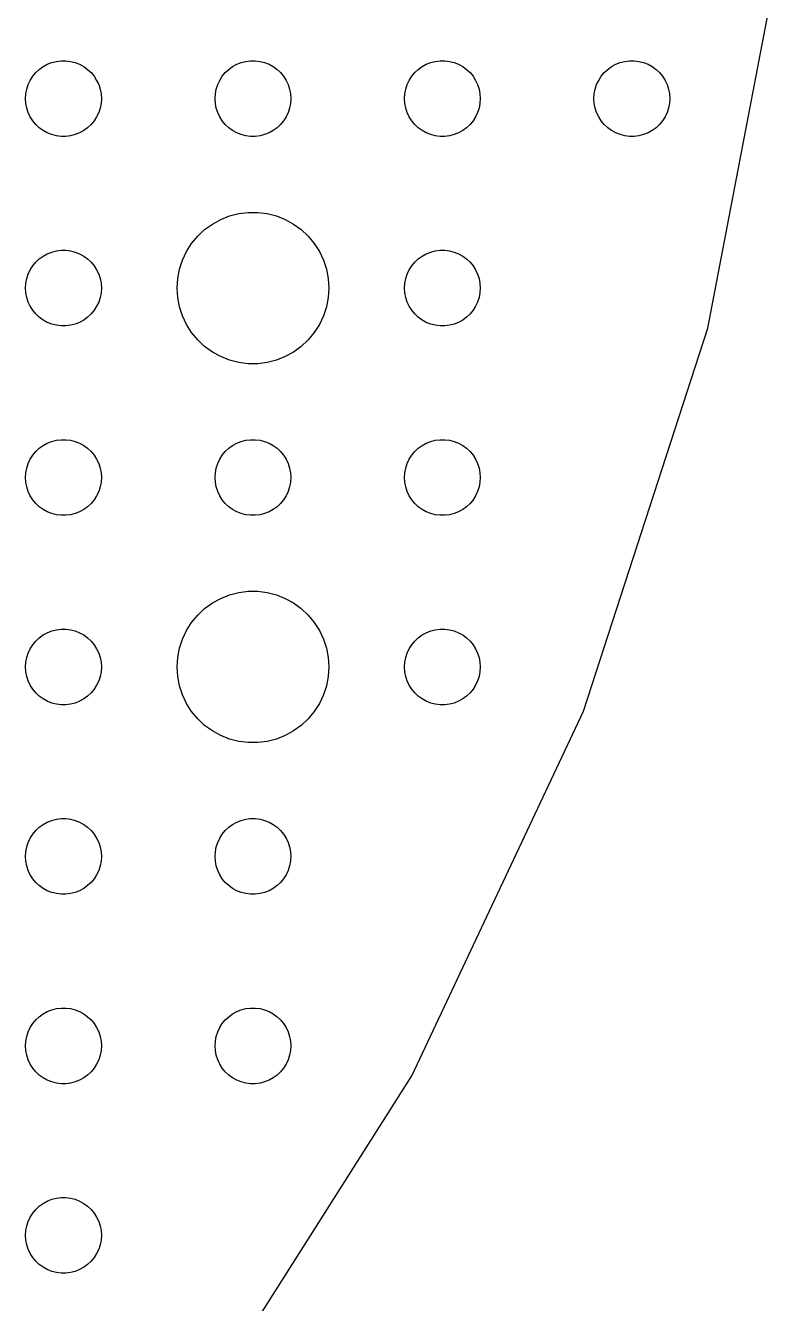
# Model space of a CAD drawing. Header units: metres. Extents: x -127 to 127, y -127 to 127.
# Drawn here: x 96 to 126, y -70.2 to -19.6 of the extents above; entities that cross this region are included whole.
import ezdxf

# ---------------------------------------------------------------- set-up
doc = ezdxf.new("R2010")
doc.units = ezdxf.units.M

msp = doc.modelspace()

# ---------------------------------------------------------------- linework, layer by layer
for p, q in [((123.01, -31.5836), (125.999, -15.9173)), ((96.5439, -21.3442), (96.6963, -21.2335)), ((96.6963, -21.2335), (96.8613, -21.1427)), ((96.8613, -21.1427), (97.0365, -21.0734)), ((97.0365, -21.0734), (97.2189, -21.0266)), ((97.2189, -21.0266), (97.4058, -21.003)), ((97.4058, -21.003), (97.5942, -21.003)), ((97.5942, -21.003), (97.7811, -21.0266)), ((97.7811, -21.0266), (97.9635, -21.0734)), ((97.9635, -21.0734), (98.1387, -21.1427)), ((98.1387, -21.1427), (98.3037, -21.2335)), ((98.3037, -21.2335), (98.4561, -21.3442)), ((104.044, -21.3442), (104.196, -21.2335)), ((104.196, -21.2335), (104.361, -21.1427)), ((104.361, -21.1427), (104.536, -21.0734)), ((104.536, -21.0734), (104.719, -21.0266)), ((104.719, -21.0266), (104.906, -21.003)), ((104.906, -21.003), (105.094, -21.003)), ((105.094, -21.003), (105.281, -21.0266)), ((105.281, -21.0266), (105.464, -21.0734)), ((105.464, -21.0734), (105.639, -21.1427)), ((105.639, -21.1427), (105.804, -21.2335)), ((105.804, -21.2335), (105.956, -21.3442)), ((111.544, -21.3442), (111.696, -21.2335)), ((111.696, -21.2335), (111.861, -21.1427)), ((111.861, -21.1427), (112.036, -21.0734)), ((112.036, -21.0734), (112.219, -21.0266)), ((112.219, -21.0266), (112.406, -21.003)), ((112.406, -21.003), (112.594, -21.003)), ((112.594, -21.003), (112.781, -21.0266)), ((112.781, -21.0266), (112.964, -21.0734)), ((112.964, -21.0734), (113.139, -21.1427)), ((113.139, -21.1427), (113.304, -21.2335)), ((113.304, -21.2335), (113.456, -21.3442)), ((119.044, -21.3442), (119.196, -21.2335)), ((119.196, -21.2335), (119.361, -21.1427)), ((119.361, -21.1427), (119.536, -21.0734)), ((119.536, -21.0734), (119.719, -21.0266)), ((119.719, -21.0266), (119.906, -21.003)), ((119.906, -21.003), (120.094, -21.003)), ((120.094, -21.003), (120.281, -21.0266)), ((120.281, -21.0266), (120.464, -21.0734)), ((120.464, -21.0734), (120.639, -21.1427)), ((120.639, -21.1427), (120.804, -21.2335)), ((120.804, -21.2335), (120.956, -21.3442)), ((96.1855, -21.7774), (96.2865, -21.6183)), ((96.2865, -21.6183), (96.4065, -21.4732)), ((96.4065, -21.4732), (96.5439, -21.3442)), ((98.4561, -21.3442), (98.5934, -21.4732)), ((98.5934, -21.4732), (98.7135, -21.6183)), ((98.7135, -21.6183), (98.8145, -21.7774)), ((103.686, -21.7774), (103.786, -21.6183)), ((103.786, -21.6183), (103.907, -21.4732)), ((103.907, -21.4732), (104.044, -21.3442)), ((105.956, -21.3442), (106.093, -21.4732)), ((106.093, -21.4732), (106.214, -21.6183)), ((106.214, -21.6183), (106.314, -21.7774)), ((111.186, -21.7774), (111.286, -21.6183)), ((111.286, -21.6183), (111.407, -21.4732)), ((111.407, -21.4732), (111.544, -21.3442)), ((113.456, -21.3442), (113.593, -21.4732)), ((113.593, -21.4732), (113.714, -21.6183)), ((113.714, -21.6183), (113.814, -21.7774)), ((118.686, -21.7774), (118.786, -21.6183)), ((118.786, -21.6183), (118.907, -21.4732)), ((118.907, -21.4732), (119.044, -21.3442)), ((120.956, -21.3442), (121.093, -21.4732)), ((121.093, -21.4732), (121.214, -21.6183)), ((121.214, -21.6183), (121.314, -21.7774)), ((96.0118, -22.312), (96.0471, -22.127)), ((96.0471, -22.127), (96.1053, -21.9478)), ((96.1053, -21.9478), (96.1855, -21.7774)), ((98.8145, -21.7774), (98.8947, -21.9478)), ((98.8947, -21.9478), (98.9529, -22.127)), ((98.9529, -22.127), (98.9882, -22.312)), ((103.512, -22.312), (103.547, -22.127)), ((103.547, -22.127), (103.605, -21.9478)), ((103.605, -21.9478), (103.686, -21.7774)), ((106.314, -21.7774), (106.395, -21.9478)), ((106.395, -21.9478), (106.453, -22.127)), ((106.453, -22.127), (106.488, -22.312)), ((111.012, -22.312), (111.047, -22.127)), ((111.047, -22.127), (111.105, -21.9478)), ((111.105, -21.9478), (111.186, -21.7774)), ((113.814, -21.7774), (113.895, -21.9478)), ((113.895, -21.9478), (113.953, -22.127)), ((113.953, -22.127), (113.988, -22.312)), ((118.512, -22.312), (118.547, -22.127)), ((118.547, -22.127), (118.605, -21.9478)), ((118.605, -21.9478), (118.686, -21.7774)), ((121.314, -21.7774), (121.395, -21.9478)), ((121.395, -21.9478), (121.453, -22.127)), ((121.453, -22.127), (121.488, -22.312)), ((96, -22.5), (96.0118, -22.312)), ((96.0118, -22.688), (96, -22.5)), ((96.0471, -22.873), (96.0118, -22.688)), ((98.9882, -22.688), (98.9529, -22.873)), ((98.9882, -22.312), (99, -22.5)), ((99, -22.5), (98.9882, -22.688)), ((103.5, -22.5), (103.512, -22.312)), ((103.512, -22.688), (103.5, -22.5)), ((103.547, -22.873), (103.512, -22.688)), ((106.488, -22.688), (106.453, -22.873)), ((106.488, -22.312), (106.5, -22.5)), ((106.5, -22.5), (106.488, -22.688)), ((111, -22.5), (111.012, -22.312)), ((111.012, -22.688), (111, -22.5)), ((111.047, -22.873), (111.012, -22.688)), ((113.988, -22.688), (113.953, -22.873)), ((113.988, -22.312), (114, -22.5)), ((114, -22.5), (113.988, -22.688)), ((118.5, -22.5), (118.512, -22.312)), ((118.512, -22.688), (118.5, -22.5)), ((118.547, -22.873), (118.512, -22.688)), ((121.488, -22.688), (121.453, -22.873)), ((121.488, -22.312), (121.5, -22.5)), ((121.5, -22.5), (121.488, -22.688)), ((96.1053, -23.0522), (96.0471, -22.873)), ((96.1855, -23.2226), (96.1053, -23.0522)), ((96.2865, -23.3817), (96.1855, -23.2226)), ((98.8145, -23.2226), (98.7135, -23.3817)), ((98.8947, -23.0522), (98.8145, -23.2226)), ((98.9529, -22.873), (98.8947, -23.0522)), ((103.605, -23.0522), (103.547, -22.873)), ((103.686, -23.2226), (103.605, -23.0522)), ((103.786, -23.3817), (103.686, -23.2226)), ((106.314, -23.2226), (106.214, -23.3817)), ((106.395, -23.0522), (106.314, -23.2226)), ((106.453, -22.873), (106.395, -23.0522)), ((111.105, -23.0522), (111.047, -22.873)), ((111.186, -23.2226), (111.105, -23.0522)), ((111.286, -23.3817), (111.186, -23.2226)), ((113.814, -23.2226), (113.714, -23.3817)), ((113.895, -23.0522), (113.814, -23.2226)), ((113.953, -22.873), (113.895, -23.0522)), ((118.605, -23.0522), (118.547, -22.873)), ((118.686, -23.2226), (118.605, -23.0522)), ((118.786, -23.3817), (118.686, -23.2226)), ((121.314, -23.2226), (121.214, -23.3817)), ((121.395, -23.0522), (121.314, -23.2226)), ((121.453, -22.873), (121.395, -23.0522)), ((96.4065, -23.5268), (96.2865, -23.3817)), ((96.5439, -23.6558), (96.4065, -23.5268)), ((96.6963, -23.7665), (96.5439, -23.6558)), ((96.8613, -23.8572), (96.6963, -23.7665)), ((98.3037, -23.7665), (98.1387, -23.8572)), ((98.4561, -23.6558), (98.3037, -23.7665)), ((98.5934, -23.5268), (98.4561, -23.6558)), ((98.7135, -23.3817), (98.5934, -23.5268)), ((103.907, -23.5268), (103.786, -23.3817)), ((104.044, -23.6558), (103.907, -23.5268)), ((104.196, -23.7665), (104.044, -23.6558)), ((104.361, -23.8572), (104.196, -23.7665)), ((105.804, -23.7665), (105.639, -23.8572)), ((105.956, -23.6558), (105.804, -23.7665)), ((106.093, -23.5268), (105.956, -23.6558)), ((106.214, -23.3817), (106.093, -23.5268)), ((111.407, -23.5268), (111.286, -23.3817)), ((111.544, -23.6558), (111.407, -23.5268)), ((111.696, -23.7665), (111.544, -23.6558)), ((111.861, -23.8572), (111.696, -23.7665)), ((113.304, -23.7665), (113.139, -23.8572)), ((113.456, -23.6558), (113.304, -23.7665)), ((113.593, -23.5268), (113.456, -23.6558)), ((113.714, -23.3817), (113.593, -23.5268)), ((118.907, -23.5268), (118.786, -23.3817)), ((119.044, -23.6558), (118.907, -23.5268)), ((119.196, -23.7665), (119.044, -23.6558)), ((119.361, -23.8572), (119.196, -23.7665)), ((120.804, -23.7665), (120.639, -23.8572)), ((120.956, -23.6558), (120.804, -23.7665)), ((121.093, -23.5268), (120.956, -23.6558)), ((121.214, -23.3817), (121.093, -23.5268)), ((97.0365, -23.9266), (96.8613, -23.8572)), ((97.2189, -23.9734), (97.0365, -23.9266)), ((97.4058, -23.997), (97.2189, -23.9734)), ((97.5942, -23.997), (97.4058, -23.997)), ((97.7811, -23.9734), (97.5942, -23.997)), ((97.9635, -23.9266), (97.7811, -23.9734)), ((98.1387, -23.8572), (97.9635, -23.9266)), ((104.536, -23.9266), (104.361, -23.8572)), ((104.719, -23.9734), (104.536, -23.9266)), ((104.906, -23.997), (104.719, -23.9734)), ((105.094, -23.997), (104.906, -23.997)), ((105.281, -23.9734), (105.094, -23.997)), ((105.464, -23.9266), (105.281, -23.9734)), ((105.639, -23.8572), (105.464, -23.9266)), ((112.036, -23.9266), (111.861, -23.8572)), ((112.219, -23.9734), (112.036, -23.9266)), ((112.406, -23.997), (112.219, -23.9734)), ((112.594, -23.997), (112.406, -23.997)), ((112.781, -23.9734), (112.594, -23.997)), ((112.964, -23.9266), (112.781, -23.9734)), ((113.139, -23.8572), (112.964, -23.9266)), ((119.536, -23.9266), (119.361, -23.8572)), ((119.719, -23.9734), (119.536, -23.9266)), ((119.906, -23.997), (119.719, -23.9734)), ((120.094, -23.997), (119.906, -23.997)), ((120.281, -23.9734), (120.094, -23.997)), ((120.464, -23.9266), (120.281, -23.9734)), ((120.639, -23.8572), (120.464, -23.9266)), ((103.393, -27.467), (103.723, -27.2855)), ((103.723, -27.2855), (104.073, -27.1468)), ((104.073, -27.1468), (104.438, -27.0531)), ((104.438, -27.0531), (104.812, -27.0059)), ((104.812, -27.0059), (105.188, -27.0059)), ((105.188, -27.0059), (105.562, -27.0531)), ((105.562, -27.0531), (105.927, -27.1468)), ((105.927, -27.1468), (106.277, -27.2855)), ((106.277, -27.2855), (106.607, -27.467)), ((102.813, -27.9464), (103.088, -27.6884)), ((103.088, -27.6884), (103.393, -27.467)), ((106.607, -27.467), (106.912, -27.6884)), ((106.912, -27.6884), (107.187, -27.9464)), ((102.371, -28.5547), (102.573, -28.2366)), ((102.573, -28.2366), (102.813, -27.9464)), ((107.187, -27.9464), (107.427, -28.2366)), ((107.427, -28.2366), (107.629, -28.5547)), ((96.5439, -28.8442), (96.6963, -28.7335)), ((96.6963, -28.7335), (96.8613, -28.6427)), ((96.8613, -28.6427), (97.0365, -28.5734)), ((97.0365, -28.5734), (97.2189, -28.5266)), ((97.2189, -28.5266), (97.4058, -28.503)), ((97.4058, -28.503), (97.5942, -28.503)), ((97.5942, -28.503), (97.7811, -28.5266)), ((97.7811, -28.5266), (97.9635, -28.5734)), ((97.9635, -28.5734), (98.1387, -28.6427)), ((98.1387, -28.6427), (98.3037, -28.7335)), ((98.3037, -28.7335), (98.4561, -28.8442)), ((102.211, -28.8956), (102.371, -28.5547)), ((107.629, -28.5547), (107.789, -28.8956)), ((111.544, -28.8442), (111.696, -28.7335)), ((111.696, -28.7335), (111.861, -28.6427)), ((111.861, -28.6427), (112.036, -28.5734)), ((112.036, -28.5734), (112.219, -28.5266)), ((112.219, -28.5266), (112.406, -28.503)), ((112.406, -28.503), (112.594, -28.503)), ((112.594, -28.503), (112.781, -28.5266)), ((112.781, -28.5266), (112.964, -28.5734)), ((112.964, -28.5734), (113.139, -28.6427)), ((113.139, -28.6427), (113.304, -28.7335)), ((113.304, -28.7335), (113.456, -28.8442)), ((96.1053, -29.4478), (96.1855, -29.2774)), ((96.1855, -29.2774), (96.2865, -29.1183)), ((96.2865, -29.1183), (96.4065, -28.9732)), ((96.4065, -28.9732), (96.5439, -28.8442)), ((98.4561, -28.8442), (98.5934, -28.9732)), ((98.5934, -28.9732), (98.7135, -29.1183)), ((98.7135, -29.1183), (98.8145, -29.2774)), ((98.8145, -29.2774), (98.8947, -29.4478)), ((102.024, -29.624), (102.094, -29.2539)), ((102.094, -29.2539), (102.211, -28.8956)), ((107.789, -28.8956), (107.906, -29.2539)), ((107.906, -29.2539), (107.976, -29.624)), ((111.105, -29.4478), (111.186, -29.2774)), ((111.186, -29.2774), (111.286, -29.1183)), ((111.286, -29.1183), (111.407, -28.9732)), ((111.407, -28.9732), (111.544, -28.8442)), ((113.456, -28.8442), (113.593, -28.9732)), ((113.593, -28.9732), (113.714, -29.1183)), ((113.714, -29.1183), (113.814, -29.2774)), ((113.814, -29.2774), (113.895, -29.4478)), ((96, -30), (96.0118, -29.812)), ((96.0118, -29.812), (96.0471, -29.627)), ((96.0471, -29.627), (96.1053, -29.4478)), ((98.8947, -29.4478), (98.9529, -29.627)), ((98.9529, -29.627), (98.9882, -29.812)), ((98.9882, -29.812), (99, -30)), ((102, -30), (102.024, -29.624)), ((107.976, -29.624), (108, -30)), ((111, -30), (111.012, -29.812)), ((111.012, -29.812), (111.047, -29.627)), ((111.047, -29.627), (111.105, -29.4478)), ((113.895, -29.4478), (113.953, -29.627)), ((113.953, -29.627), (113.988, -29.812)), ((113.988, -29.812), (114, -30)), ((96.0118, -30.188), (96, -30)), ((96.0471, -30.373), (96.0118, -30.188)), ((98.9882, -30.188), (98.9529, -30.373)), ((99, -30), (98.9882, -30.188)), ((102.024, -30.376), (102, -30)), ((108, -30), (107.976, -30.376)), ((111.012, -30.188), (111, -30)), ((111.047, -30.373), (111.012, -30.188)), ((113.988, -30.188), (113.953, -30.373)), ((114, -30), (113.988, -30.188)), ((96.1053, -30.5522), (96.0471, -30.373)), ((96.1855, -30.7226), (96.1053, -30.5522)), ((96.2865, -30.8817), (96.1855, -30.7226)), ((98.8145, -30.7226), (98.7135, -30.8817)), ((98.8947, -30.5522), (98.8145, -30.7226)), ((98.9529, -30.373), (98.8947, -30.5522)), ((102.094, -30.7461), (102.024, -30.376)), ((102.211, -31.1044), (102.094, -30.7461)), ((107.906, -30.7461), (107.789, -31.1044)), ((107.976, -30.376), (107.906, -30.7461)), ((111.105, -30.5522), (111.047, -30.373)), ((111.186, -30.7226), (111.105, -30.5522)), ((111.286, -30.8817), (111.186, -30.7226)), ((113.814, -30.7226), (113.714, -30.8817)), ((113.895, -30.5522), (113.814, -30.7226)), ((113.953, -30.373), (113.895, -30.5522)), ((96.4065, -31.0268), (96.2865, -30.8817)), ((96.5439, -31.1558), (96.4065, -31.0268)), ((96.6963, -31.2665), (96.5439, -31.1558)), ((96.8613, -31.3572), (96.6963, -31.2665)), ((97.0365, -31.4266), (96.8613, -31.3572)), ((98.1387, -31.3572), (97.9635, -31.4266)), ((98.3037, -31.2665), (98.1387, -31.3572)), ((98.4561, -31.1558), (98.3037, -31.2665)), ((98.5934, -31.0268), (98.4561, -31.1558)), ((98.7135, -30.8817), (98.5934, -31.0268)), ((102.371, -31.4453), (102.211, -31.1044)), ((107.789, -31.1044), (107.629, -31.4453)), ((111.407, -31.0268), (111.286, -30.8817)), ((111.544, -31.1558), (111.407, -31.0268)), ((111.696, -31.2665), (111.544, -31.1558)), ((111.861, -31.3572), (111.696, -31.2665)), ((112.036, -31.4266), (111.861, -31.3572)), ((113.139, -31.3572), (112.964, -31.4266)), ((113.304, -31.2665), (113.139, -31.3572)), ((113.456, -31.1558), (113.304, -31.2665)), ((113.593, -31.0268), (113.456, -31.1558)), ((113.714, -30.8817), (113.593, -31.0268)), ((97.2189, -31.4734), (97.0365, -31.4266)), ((97.4058, -31.497), (97.2189, -31.4734)), ((97.5942, -31.497), (97.4058, -31.497)), ((97.7811, -31.4734), (97.5942, -31.497)), ((97.9635, -31.4266), (97.7811, -31.4734)), ((102.573, -31.7634), (102.371, -31.4453)), ((102.813, -32.0536), (102.573, -31.7634)), ((107.427, -31.7634), (107.187, -32.0536)), ((107.629, -31.4453), (107.427, -31.7634)), ((112.219, -31.4734), (112.036, -31.4266)), ((112.406, -31.497), (112.219, -31.4734)), ((112.594, -31.497), (112.406, -31.497)), ((112.781, -31.4734), (112.594, -31.497)), ((112.964, -31.4266), (112.781, -31.4734)), ((118.082, -46.7518), (123.01, -31.5836)), ((103.088, -32.3115), (102.813, -32.0536)), ((103.393, -32.533), (103.088, -32.3115)), ((106.912, -32.3115), (106.607, -32.533)), ((107.187, -32.0536), (106.912, -32.3115)), ((103.723, -32.7145), (103.393, -32.533)), ((104.073, -32.8532), (103.723, -32.7145)), ((104.438, -32.9469), (104.073, -32.8532)), ((105.927, -32.8532), (105.562, -32.9469)), ((106.277, -32.7145), (105.927, -32.8532)), ((106.607, -32.533), (106.277, -32.7145)), ((104.812, -32.9941), (104.438, -32.9469)), ((105.188, -32.9941), (104.812, -32.9941)), ((105.562, -32.9469), (105.188, -32.9941)), ((96.4065, -36.4732), (96.5439, -36.3442)), ((96.5439, -36.3442), (96.6963, -36.2335)), ((96.6963, -36.2335), (96.8613, -36.1428)), ((96.8613, -36.1428), (97.0365, -36.0734)), ((97.0365, -36.0734), (97.2189, -36.0266)), ((97.2189, -36.0266), (97.4058, -36.003)), ((97.4058, -36.003), (97.5942, -36.003)), ((97.5942, -36.003), (97.7811, -36.0266)), ((97.7811, -36.0266), (97.9635, -36.0734)), ((97.9635, -36.0734), (98.1387, -36.1428)), ((98.1387, -36.1428), (98.3037, -36.2335)), ((98.3037, -36.2335), (98.4561, -36.3442)), ((98.4561, -36.3442), (98.5934, -36.4732)), ((103.907, -36.4732), (104.044, -36.3442)), ((104.044, -36.3442), (104.196, -36.2335)), ((104.196, -36.2335), (104.361, -36.1428)), ((104.361, -36.1428), (104.536, -36.0734)), ((104.536, -36.0734), (104.719, -36.0266)), ((104.719, -36.0266), (104.906, -36.003)), ((104.906, -36.003), (105.094, -36.003)), ((105.094, -36.003), (105.281, -36.0266)), ((105.281, -36.0266), (105.464, -36.0734)), ((105.464, -36.0734), (105.639, -36.1428)), ((105.639, -36.1428), (105.804, -36.2335)), ((105.804, -36.2335), (105.956, -36.3442)), ((105.956, -36.3442), (106.093, -36.4732)), ((111.407, -36.4732), (111.544, -36.3442)), ((111.544, -36.3442), (111.696, -36.2335)), ((111.696, -36.2335), (111.861, -36.1428)), ((111.861, -36.1428), (112.036, -36.0734)), ((112.036, -36.0734), (112.219, -36.0266)), ((112.219, -36.0266), (112.406, -36.003)), ((112.406, -36.003), (112.594, -36.003)), ((112.594, -36.003), (112.781, -36.0266)), ((112.781, -36.0266), (112.964, -36.0734)), ((112.964, -36.0734), (113.139, -36.1428)), ((113.139, -36.1428), (113.304, -36.2335)), ((113.304, -36.2335), (113.456, -36.3442)), ((113.456, -36.3442), (113.593, -36.4732)), ((96.1053, -36.9478), (96.1855, -36.7774)), ((96.1855, -36.7774), (96.2865, -36.6183)), ((96.2865, -36.6183), (96.4065, -36.4732)), ((98.5934, -36.4732), (98.7135, -36.6183)), ((98.7135, -36.6183), (98.8145, -36.7774)), ((98.8145, -36.7774), (98.8947, -36.9478)), ((103.605, -36.9478), (103.686, -36.7774)), ((103.686, -36.7774), (103.786, -36.6183)), ((103.786, -36.6183), (103.907, -36.4732)), ((106.093, -36.4732), (106.214, -36.6183)), ((106.214, -36.6183), (106.314, -36.7774)), ((106.314, -36.7774), (106.395, -36.9478)), ((111.105, -36.9478), (111.186, -36.7774)), ((111.186, -36.7774), (111.286, -36.6183)), ((111.286, -36.6183), (111.407, -36.4732)), ((113.593, -36.4732), (113.714, -36.6183)), ((113.714, -36.6183), (113.814, -36.7774)), ((113.814, -36.7774), (113.895, -36.9478)), ((96, -37.5), (96.0118, -37.312)), ((96.0118, -37.312), (96.0471, -37.127)), ((96.0471, -37.127), (96.1053, -36.9478)), ((98.8947, -36.9478), (98.9529, -37.127)), ((98.9529, -37.127), (98.9882, -37.312)), ((98.9882, -37.312), (99, -37.5)), ((103.5, -37.5), (103.512, -37.312)), ((103.512, -37.312), (103.547, -37.127)), ((103.547, -37.127), (103.605, -36.9478)), ((106.395, -36.9478), (106.453, -37.127)), ((106.453, -37.127), (106.488, -37.312)), ((106.488, -37.312), (106.5, -37.5)), ((111, -37.5), (111.012, -37.312)), ((111.012, -37.312), (111.047, -37.127)), ((111.047, -37.127), (111.105, -36.9478)), ((113.895, -36.9478), (113.953, -37.127)), ((113.953, -37.127), (113.988, -37.312)), ((113.988, -37.312), (114, -37.5)), ((96.0118, -37.688), (96, -37.5)), ((96.0471, -37.873), (96.0118, -37.688)), ((96.1053, -38.0522), (96.0471, -37.873)), ((98.9529, -37.873), (98.8947, -38.0522)), ((98.9882, -37.688), (98.9529, -37.873)), ((99, -37.5), (98.9882, -37.688)), ((103.512, -37.688), (103.5, -37.5)), ((103.547, -37.873), (103.512, -37.688)), ((103.605, -38.0522), (103.547, -37.873)), ((106.453, -37.873), (106.395, -38.0522)), ((106.488, -37.688), (106.453, -37.873)), ((106.5, -37.5), (106.488, -37.688)), ((111.012, -37.688), (111, -37.5)), ((111.047, -37.873), (111.012, -37.688)), ((111.105, -38.0522), (111.047, -37.873)), ((113.953, -37.873), (113.895, -38.0522)), ((113.988, -37.688), (113.953, -37.873)), ((114, -37.5), (113.988, -37.688)), ((96.1855, -38.2226), (96.1053, -38.0522)), ((96.2865, -38.3817), (96.1855, -38.2226)), ((96.4065, -38.5268), (96.2865, -38.3817)), ((98.7135, -38.3817), (98.5934, -38.5268)), ((98.8145, -38.2226), (98.7135, -38.3817)), ((98.8947, -38.0522), (98.8145, -38.2226)), ((103.686, -38.2226), (103.605, -38.0522)), ((103.786, -38.3817), (103.686, -38.2226)), ((103.907, -38.5268), (103.786, -38.3817)), ((106.214, -38.3817), (106.093, -38.5268)), ((106.314, -38.2226), (106.214, -38.3817)), ((106.395, -38.0522), (106.314, -38.2226)), ((111.186, -38.2226), (111.105, -38.0522)), ((111.286, -38.3817), (111.186, -38.2226)), ((111.407, -38.5268), (111.286, -38.3817)), ((113.714, -38.3817), (113.593, -38.5268)), ((113.814, -38.2226), (113.714, -38.3817)), ((113.895, -38.0522), (113.814, -38.2226)), ((96.5439, -38.6558), (96.4065, -38.5268)), ((96.6963, -38.7665), (96.5439, -38.6558)), ((96.8613, -38.8572), (96.6963, -38.7665)), ((97.0365, -38.9266), (96.8613, -38.8572)), ((97.2189, -38.9734), (97.0365, -38.9266)), ((97.9635, -38.9266), (97.7811, -38.9734)), ((98.1387, -38.8572), (97.9635, -38.9266)), ((98.3037, -38.7665), (98.1387, -38.8572)), ((98.4561, -38.6558), (98.3037, -38.7665)), ((98.5934, -38.5268), (98.4561, -38.6558)), ((104.044, -38.6558), (103.907, -38.5268)), ((104.196, -38.7665), (104.044, -38.6558)), ((104.361, -38.8572), (104.196, -38.7665)), ((104.536, -38.9266), (104.361, -38.8572)), ((104.719, -38.9734), (104.536, -38.9266)), ((105.464, -38.9266), (105.281, -38.9734)), ((105.639, -38.8572), (105.464, -38.9266)), ((105.804, -38.7665), (105.639, -38.8572)), ((105.956, -38.6558), (105.804, -38.7665)), ((106.093, -38.5268), (105.956, -38.6558)), ((111.544, -38.6558), (111.407, -38.5268)), ((111.696, -38.7665), (111.544, -38.6558)), ((111.861, -38.8572), (111.696, -38.7665)), ((112.036, -38.9266), (111.861, -38.8572)), ((112.219, -38.9734), (112.036, -38.9266)), ((112.964, -38.9266), (112.781, -38.9734)), ((113.139, -38.8572), (112.964, -38.9266)), ((113.304, -38.7665), (113.139, -38.8572)), ((113.456, -38.6558), (113.304, -38.7665)), ((113.593, -38.5268), (113.456, -38.6558)), ((97.4058, -38.997), (97.2189, -38.9734)), ((97.5942, -38.997), (97.4058, -38.997)), ((97.7811, -38.9734), (97.5942, -38.997)), ((104.906, -38.997), (104.719, -38.9734)), ((105.094, -38.997), (104.906, -38.997)), ((105.281, -38.9734), (105.094, -38.997)), ((112.406, -38.997), (112.219, -38.9734)), ((112.594, -38.997), (112.406, -38.997)), ((112.781, -38.9734), (112.594, -38.997)), ((103.088, -42.6885), (103.393, -42.467)), ((103.393, -42.467), (103.723, -42.2855)), ((103.723, -42.2855), (104.073, -42.1468)), ((104.073, -42.1468), (104.438, -42.0531)), ((104.438, -42.0531), (104.812, -42.0059)), ((104.812, -42.0059), (105.188, -42.0059)), ((105.188, -42.0059), (105.562, -42.0531)), ((105.562, -42.0531), (105.927, -42.1468)), ((105.927, -42.1468), (106.277, -42.2855)), ((106.277, -42.2855), (106.607, -42.467)), ((106.607, -42.467), (106.912, -42.6885)), ((102.573, -43.2366), (102.813, -42.9464)), ((102.813, -42.9464), (103.088, -42.6885)), ((106.912, -42.6885), (107.187, -42.9464)), ((107.187, -42.9464), (107.427, -43.2366)), ((97.2189, -43.5266), (97.4058, -43.503)), ((97.4058, -43.503), (97.5942, -43.503)), ((97.5942, -43.503), (97.7811, -43.5266)), ((102.371, -43.5547), (102.573, -43.2366)), ((107.427, -43.2366), (107.629, -43.5547)), ((112.219, -43.5266), (112.406, -43.503)), ((112.406, -43.503), (112.594, -43.503)), ((112.594, -43.503), (112.781, -43.5266)), ((96.2865, -44.1183), (96.4065, -43.9732)), ((96.4065, -43.9732), (96.5439, -43.8442)), ((96.5439, -43.8442), (96.6963, -43.7335)), ((96.6963, -43.7335), (96.8613, -43.6428)), ((96.8613, -43.6428), (97.0365, -43.5734)), ((97.0365, -43.5734), (97.2189, -43.5266)), ((97.7811, -43.5266), (97.9635, -43.5734)), ((97.9635, -43.5734), (98.1387, -43.6428)), ((98.1387, -43.6428), (98.3037, -43.7335)), ((98.3037, -43.7335), (98.4561, -43.8442)), ((98.4561, -43.8442), (98.5934, -43.9732)), ((98.5934, -43.9732), (98.7135, -44.1183)), ((102.094, -44.2539), (102.211, -43.8956)), ((102.211, -43.8956), (102.371, -43.5547)), ((107.629, -43.5547), (107.789, -43.8956)), ((107.789, -43.8956), (107.906, -44.2539)), ((111.286, -44.1183), (111.407, -43.9732)), ((111.407, -43.9732), (111.544, -43.8442)), ((111.544, -43.8442), (111.696, -43.7335)), ((111.696, -43.7335), (111.861, -43.6428)), ((111.861, -43.6428), (112.036, -43.5734)), ((112.036, -43.5734), (112.219, -43.5266)), ((112.781, -43.5266), (112.964, -43.5734)), ((112.964, -43.5734), (113.139, -43.6428)), ((113.139, -43.6428), (113.304, -43.7335)), ((113.304, -43.7335), (113.456, -43.8442)), ((113.456, -43.8442), (113.593, -43.9732)), ((113.593, -43.9732), (113.714, -44.1183)), ((96.0471, -44.627), (96.1053, -44.4478)), ((96.1053, -44.4478), (96.1855, -44.2774)), ((96.1855, -44.2774), (96.2865, -44.1183)), ((98.7135, -44.1183), (98.8145, -44.2774)), ((98.8145, -44.2774), (98.8947, -44.4478)), ((98.8947, -44.4478), (98.9529, -44.627)), ((102.024, -44.624), (102.094, -44.2539)), ((107.906, -44.2539), (107.976, -44.624)), ((111.047, -44.627), (111.105, -44.4478)), ((111.105, -44.4478), (111.186, -44.2774)), ((111.186, -44.2774), (111.286, -44.1183)), ((113.714, -44.1183), (113.814, -44.2774)), ((113.814, -44.2774), (113.895, -44.4478)), ((113.895, -44.4478), (113.953, -44.627)), ((96, -45), (96.0118, -44.812)), ((96.0118, -45.188), (96, -45)), ((96.0118, -44.812), (96.0471, -44.627)), ((98.9529, -44.627), (98.9882, -44.812)), ((98.9882, -44.812), (99, -45)), ((99, -45), (98.9882, -45.188)), ((102, -45), (102.024, -44.624)), ((102.024, -45.376), (102, -45)), ((107.976, -44.624), (108, -45)), ((108, -45), (107.976, -45.376)), ((111, -45), (111.012, -44.812)), ((111.012, -45.188), (111, -45)), ((111.012, -44.812), (111.047, -44.627)), ((113.953, -44.627), (113.988, -44.812)), ((113.988, -44.812), (114, -45)), ((114, -45), (113.988, -45.188)), ((96.0471, -45.373), (96.0118, -45.188)), ((96.1053, -45.5522), (96.0471, -45.373)), ((98.9529, -45.373), (98.8947, -45.5522)), ((98.9882, -45.188), (98.9529, -45.373)), ((102.094, -45.7461), (102.024, -45.376)), ((107.976, -45.376), (107.906, -45.7461)), ((111.047, -45.373), (111.012, -45.188)), ((111.105, -45.5522), (111.047, -45.373)), ((113.953, -45.373), (113.895, -45.5522)), ((113.988, -45.188), (113.953, -45.373)), ((96.1855, -45.7226), (96.1053, -45.5522)), ((96.2865, -45.8817), (96.1855, -45.7226)), ((96.4065, -46.0268), (96.2865, -45.8817)), ((96.5439, -46.1558), (96.4065, -46.0268)), ((98.5934, -46.0268), (98.4561, -46.1558)), ((98.7135, -45.8817), (98.5934, -46.0268)), ((98.8145, -45.7226), (98.7135, -45.8817)), ((98.8947, -45.5522), (98.8145, -45.7226)), ((102.211, -46.1044), (102.094, -45.7461)), ((107.906, -45.7461), (107.789, -46.1044)), ((111.186, -45.7226), (111.105, -45.5522)), ((111.286, -45.8817), (111.186, -45.7226)), ((111.407, -46.0268), (111.286, -45.8817)), ((111.544, -46.1558), (111.407, -46.0268)), ((113.593, -46.0268), (113.456, -46.1558)), ((113.714, -45.8817), (113.593, -46.0268)), ((113.814, -45.7226), (113.714, -45.8817)), ((113.895, -45.5522), (113.814, -45.7226)), ((96.6963, -46.2665), (96.5439, -46.1558)), ((96.8613, -46.3572), (96.6963, -46.2665)), ((97.0365, -46.4266), (96.8613, -46.3572)), ((97.2189, -46.4734), (97.0365, -46.4266)), ((97.4058, -46.497), (97.2189, -46.4734)), ((97.5942, -46.497), (97.4058, -46.497)), ((97.7811, -46.4734), (97.5942, -46.497)), ((97.9635, -46.4266), (97.7811, -46.4734)), ((98.1387, -46.3572), (97.9635, -46.4266)), ((98.3037, -46.2665), (98.1387, -46.3572)), ((98.4561, -46.1558), (98.3037, -46.2665)), ((102.371, -46.4453), (102.211, -46.1044)), ((102.573, -46.7634), (102.371, -46.4453)), ((107.629, -46.4453), (107.427, -46.7634)), ((107.789, -46.1044), (107.629, -46.4453)), ((111.696, -46.2665), (111.544, -46.1558)), ((111.861, -46.3572), (111.696, -46.2665)), ((112.036, -46.4266), (111.861, -46.3572)), ((112.219, -46.4734), (112.036, -46.4266)), ((112.406, -46.497), (112.219, -46.4734)), ((112.594, -46.497), (112.406, -46.497)), ((112.781, -46.4734), (112.594, -46.497)), ((112.964, -46.4266), (112.781, -46.4734)), ((113.139, -46.3572), (112.964, -46.4266)), ((113.304, -46.2665), (113.139, -46.3572)), ((113.456, -46.1558), (113.304, -46.2665)), ((102.813, -47.0536), (102.573, -46.7634)), ((107.427, -46.7634), (107.187, -47.0536)), ((111.291, -61.1827), (118.082, -46.7518)), ((103.088, -47.3115), (102.813, -47.0536)), ((103.393, -47.533), (103.088, -47.3115)), ((103.723, -47.7145), (103.393, -47.533)), ((106.607, -47.533), (106.277, -47.7145)), ((106.912, -47.3115), (106.607, -47.533)), ((107.187, -47.0536), (106.912, -47.3115)), ((104.073, -47.8532), (103.723, -47.7145)), ((104.438, -47.9469), (104.073, -47.8532)), ((104.812, -47.9941), (104.438, -47.9469)), ((105.188, -47.9941), (104.812, -47.9941)), ((105.562, -47.9469), (105.188, -47.9941)), ((105.927, -47.8532), (105.562, -47.9469)), ((106.277, -47.7145), (105.927, -47.8532)), ((96.8613, -51.1428), (97.0365, -51.0734)), ((97.0365, -51.0734), (97.2189, -51.0266)), ((97.2189, -51.0266), (97.4058, -51.003)), ((97.4058, -51.003), (97.5942, -51.003)), ((97.5942, -51.003), (97.7811, -51.0266)), ((97.7811, -51.0266), (97.9635, -51.0734)), ((97.9635, -51.0734), (98.1387, -51.1428)), ((104.361, -51.1428), (104.536, -51.0734)), ((104.536, -51.0734), (104.719, -51.0266)), ((104.719, -51.0266), (104.906, -51.003)), ((104.906, -51.003), (105.094, -51.003)), ((105.094, -51.003), (105.281, -51.0266)), ((105.281, -51.0266), (105.464, -51.0734)), ((105.464, -51.0734), (105.639, -51.1428)), ((96.2865, -51.6183), (96.4065, -51.4732)), ((96.4065, -51.4732), (96.5439, -51.3442)), ((96.5439, -51.3442), (96.6963, -51.2335)), ((96.6963, -51.2335), (96.8613, -51.1428)), ((98.1387, -51.1428), (98.3037, -51.2335)), ((98.3037, -51.2335), (98.4561, -51.3442)), ((98.4561, -51.3442), (98.5934, -51.4732)), ((98.5934, -51.4732), (98.7135, -51.6183)), ((103.786, -51.6183), (103.907, -51.4732)), ((103.907, -51.4732), (104.044, -51.3442)), ((104.044, -51.3442), (104.196, -51.2335)), ((104.196, -51.2335), (104.361, -51.1428)), ((105.639, -51.1428), (105.804, -51.2335)), ((105.804, -51.2335), (105.956, -51.3442)), ((105.956, -51.3442), (106.093, -51.4732)), ((106.093, -51.4732), (106.214, -51.6183)), ((96.0471, -52.127), (96.1053, -51.9478)), ((96.1053, -51.9478), (96.1855, -51.7774)), ((96.1855, -51.7774), (96.2865, -51.6183)), ((98.7135, -51.6183), (98.8145, -51.7774)), ((98.8145, -51.7774), (98.8947, -51.9478)), ((98.8947, -51.9478), (98.9529, -52.127)), ((103.547, -52.127), (103.605, -51.9478)), ((103.605, -51.9478), (103.686, -51.7774)), ((103.686, -51.7774), (103.786, -51.6183)), ((106.214, -51.6183), (106.314, -51.7774)), ((106.314, -51.7774), (106.395, -51.9478)), ((106.395, -51.9478), (106.453, -52.127)), ((96, -52.5), (96.0118, -52.312)), ((96.0118, -52.688), (96, -52.5)), ((96.0118, -52.312), (96.0471, -52.127)), ((98.9529, -52.127), (98.9882, -52.312)), ((98.9882, -52.312), (99, -52.5)), ((99, -52.5), (98.9882, -52.688)), ((103.5, -52.5), (103.512, -52.312)), ((103.512, -52.688), (103.5, -52.5)), ((103.512, -52.312), (103.547, -52.127)), ((106.453, -52.127), (106.488, -52.312)), ((106.488, -52.312), (106.5, -52.5)), ((106.5, -52.5), (106.488, -52.688)), ((96.0471, -52.873), (96.0118, -52.688)), ((96.1053, -53.0522), (96.0471, -52.873)), ((96.1855, -53.2226), (96.1053, -53.0522)), ((98.8947, -53.0522), (98.8145, -53.2226)), ((98.9529, -52.873), (98.8947, -53.0522)), ((98.9882, -52.688), (98.9529, -52.873)), ((103.547, -52.873), (103.512, -52.688)), ((103.605, -53.0522), (103.547, -52.873)), ((103.686, -53.2226), (103.605, -53.0522)), ((106.395, -53.0522), (106.314, -53.2226)), ((106.453, -52.873), (106.395, -53.0522)), ((106.488, -52.688), (106.453, -52.873)), ((96.2865, -53.3817), (96.1855, -53.2226)), ((96.4065, -53.5268), (96.2865, -53.3817)), ((96.5439, -53.6558), (96.4065, -53.5268)), ((98.5934, -53.5268), (98.4561, -53.6558)), ((98.7135, -53.3817), (98.5934, -53.5268)), ((98.8145, -53.2226), (98.7135, -53.3817)), ((103.786, -53.3817), (103.686, -53.2226)), ((103.907, -53.5268), (103.786, -53.3817)), ((104.044, -53.6558), (103.907, -53.5268)), ((106.093, -53.5268), (105.956, -53.6558)), ((106.214, -53.3817), (106.093, -53.5268)), ((106.314, -53.2226), (106.214, -53.3817)), ((96.6963, -53.7665), (96.5439, -53.6558)), ((96.8613, -53.8572), (96.6963, -53.7665)), ((97.0365, -53.9266), (96.8613, -53.8572)), ((97.2189, -53.9734), (97.0365, -53.9266)), ((97.4058, -53.997), (97.2189, -53.9734)), ((97.5942, -53.997), (97.4058, -53.997)), ((97.7811, -53.9734), (97.5942, -53.997)), ((97.9635, -53.9266), (97.7811, -53.9734)), ((98.1387, -53.8572), (97.9635, -53.9266)), ((98.3037, -53.7665), (98.1387, -53.8572)), ((98.4561, -53.6558), (98.3037, -53.7665)), ((104.196, -53.7665), (104.044, -53.6558)), ((104.361, -53.8572), (104.196, -53.7665)), ((104.536, -53.9266), (104.361, -53.8572)), ((104.719, -53.9734), (104.536, -53.9266)), ((104.906, -53.997), (104.719, -53.9734)), ((105.094, -53.997), (104.906, -53.997)), ((105.281, -53.9734), (105.094, -53.997)), ((105.464, -53.9266), (105.281, -53.9734)), ((105.639, -53.8572), (105.464, -53.9266)), ((105.804, -53.7665), (105.639, -53.8572)), ((105.956, -53.6558), (105.804, -53.7665)), ((96.6963, -58.7335), (96.8613, -58.6428)), ((96.8613, -58.6428), (97.0365, -58.5734)), ((97.0365, -58.5734), (97.2189, -58.5266)), ((97.2189, -58.5266), (97.4058, -58.503)), ((97.4058, -58.503), (97.5942, -58.503)), ((97.5942, -58.503), (97.7811, -58.5266)), ((97.7811, -58.5266), (97.9635, -58.5734)), ((97.9635, -58.5734), (98.1387, -58.6428)), ((98.1387, -58.6428), (98.3037, -58.7335)), ((104.196, -58.7335), (104.361, -58.6428)), ((104.361, -58.6428), (104.536, -58.5734)), ((104.536, -58.5734), (104.719, -58.5266)), ((104.719, -58.5266), (104.906, -58.503)), ((104.906, -58.503), (105.094, -58.503)), ((105.094, -58.503), (105.281, -58.5266)), ((105.281, -58.5266), (105.464, -58.5734)), ((105.464, -58.5734), (105.639, -58.6428)), ((105.639, -58.6428), (105.804, -58.7335)), ((96.1855, -59.2774), (96.2865, -59.1183)), ((96.2865, -59.1183), (96.4065, -58.9732)), ((96.4065, -58.9732), (96.5439, -58.8442)), ((96.5439, -58.8442), (96.6963, -58.7335)), ((98.3037, -58.7335), (98.4561, -58.8442)), ((98.4561, -58.8442), (98.5934, -58.9732)), ((98.5934, -58.9732), (98.7135, -59.1183)), ((98.7135, -59.1183), (98.8145, -59.2774)), ((103.686, -59.2774), (103.786, -59.1183)), ((103.786, -59.1183), (103.907, -58.9732)), ((103.907, -58.9732), (104.044, -58.8442)), ((104.044, -58.8442), (104.196, -58.7335)), ((105.804, -58.7335), (105.956, -58.8442)), ((105.956, -58.8442), (106.093, -58.9732)), ((106.093, -58.9732), (106.214, -59.1183)), ((106.214, -59.1183), (106.314, -59.2774)), ((96.0118, -59.812), (96.0471, -59.627)), ((96.0471, -59.627), (96.1053, -59.4478)), ((96.1053, -59.4478), (96.1855, -59.2774)), ((98.8145, -59.2774), (98.8947, -59.4478)), ((98.8947, -59.4478), (98.9529, -59.627)), ((98.9529, -59.627), (98.9882, -59.812)), ((103.512, -59.812), (103.547, -59.627)), ((103.547, -59.627), (103.605, -59.4478)), ((103.605, -59.4478), (103.686, -59.2774)), ((106.314, -59.2774), (106.395, -59.4478)), ((106.395, -59.4478), (106.453, -59.627)), ((106.453, -59.627), (106.488, -59.812)), ((96, -60), (96.0118, -59.812)), ((96.0118, -60.188), (96, -60)), ((96.0471, -60.373), (96.0118, -60.188)), ((98.9882, -60.188), (98.9529, -60.373)), ((98.9882, -59.812), (99, -60)), ((99, -60), (98.9882, -60.188)), ((103.5, -60), (103.512, -59.812)), ((103.512, -60.188), (103.5, -60)), ((103.547, -60.373), (103.512, -60.188)), ((106.488, -60.188), (106.453, -60.373)), ((106.488, -59.812), (106.5, -60)), ((106.5, -60), (106.488, -60.188)), ((96.1053, -60.5522), (96.0471, -60.373)), ((96.1855, -60.7226), (96.1053, -60.5522)), ((98.8947, -60.5522), (98.8145, -60.7226)), ((98.9529, -60.373), (98.8947, -60.5522)), ((103.605, -60.5522), (103.547, -60.373)), ((103.686, -60.7226), (103.605, -60.5522)), ((106.395, -60.5522), (106.314, -60.7226)), ((106.453, -60.373), (106.395, -60.5522)), ((96.2865, -60.8817), (96.1855, -60.7226)), ((96.4065, -61.0268), (96.2865, -60.8817)), ((96.5439, -61.1558), (96.4065, -61.0268)), ((96.6963, -61.2665), (96.5439, -61.1558)), ((98.4561, -61.1558), (98.3037, -61.2665)), ((98.5934, -61.0268), (98.4561, -61.1558)), ((98.7135, -60.8817), (98.5934, -61.0268)), ((98.8145, -60.7226), (98.7135, -60.8817)), ((102.745, -74.6487), (111.291, -61.1827)), ((103.786, -60.8817), (103.686, -60.7226)), ((103.907, -61.0268), (103.786, -60.8817)), ((104.044, -61.1558), (103.907, -61.0268)), ((104.196, -61.2665), (104.044, -61.1558)), ((105.956, -61.1558), (105.804, -61.2665)), ((106.093, -61.0268), (105.956, -61.1558)), ((106.214, -60.8817), (106.093, -61.0268)), ((106.314, -60.7226), (106.214, -60.8817)), ((96.8613, -61.3572), (96.6963, -61.2665)), ((97.0365, -61.4266), (96.8613, -61.3572)), ((97.2189, -61.4734), (97.0365, -61.4266)), ((97.4058, -61.497), (97.2189, -61.4734)), ((97.5942, -61.497), (97.4058, -61.497)), ((97.7811, -61.4734), (97.5942, -61.497)), ((97.9635, -61.4266), (97.7811, -61.4734)), ((98.1387, -61.3572), (97.9635, -61.4266)), ((98.3037, -61.2665), (98.1387, -61.3572)), ((104.361, -61.3572), (104.196, -61.2665)), ((104.536, -61.4266), (104.361, -61.3572)), ((104.719, -61.4734), (104.536, -61.4266)), ((104.906, -61.497), (104.719, -61.4734)), ((105.094, -61.497), (104.906, -61.497)), ((105.281, -61.4734), (105.094, -61.497)), ((105.464, -61.4266), (105.281, -61.4734)), ((105.639, -61.3572), (105.464, -61.4266)), ((105.804, -61.2665), (105.639, -61.3572)), ((96.5439, -66.3442), (96.6963, -66.2335)), ((96.6963, -66.2335), (96.8613, -66.1428)), ((96.8613, -66.1428), (97.0365, -66.0734)), ((97.0365, -66.0734), (97.2189, -66.0266)), ((97.2189, -66.0266), (97.4058, -66.003)), ((97.4058, -66.003), (97.5942, -66.003)), ((97.5942, -66.003), (97.7811, -66.0266)), ((97.7811, -66.0266), (97.9635, -66.0734)), ((97.9635, -66.0734), (98.1387, -66.1428)), ((98.1387, -66.1428), (98.3037, -66.2335)), ((98.3037, -66.2335), (98.4561, -66.3442)), ((96.1855, -66.7774), (96.2865, -66.6183)), ((96.2865, -66.6183), (96.4065, -66.4732)), ((96.4065, -66.4732), (96.5439, -66.3442)), ((98.4561, -66.3442), (98.5934, -66.4732)), ((98.5934, -66.4732), (98.7135, -66.6183)), ((98.7135, -66.6183), (98.8145, -66.7774)), ((96.0118, -67.312), (96.0471, -67.127)), ((96.0471, -67.127), (96.1053, -66.9478)), ((96.1053, -66.9478), (96.1855, -66.7774)), ((98.8145, -66.7774), (98.8947, -66.9478)), ((98.8947, -66.9478), (98.9529, -67.127)), ((98.9529, -67.127), (98.9882, -67.312)), ((96, -67.5), (96.0118, -67.312)), ((96.0118, -67.688), (96, -67.5)), ((96.0471, -67.873), (96.0118, -67.688)), ((98.9882, -67.688), (98.9529, -67.873)), ((98.9882, -67.312), (99, -67.5)), ((99, -67.5), (98.9882, -67.688)), ((96.1053, -68.0522), (96.0471, -67.873)), ((96.1855, -68.2226), (96.1053, -68.0522)), ((96.2865, -68.3817), (96.1855, -68.2226)), ((98.8145, -68.2226), (98.7135, -68.3817)), ((98.8947, -68.0522), (98.8145, -68.2226)), ((98.9529, -67.873), (98.8947, -68.0522)), ((96.4065, -68.5268), (96.2865, -68.3817)), ((96.5439, -68.6558), (96.4065, -68.5268)), ((96.6963, -68.7665), (96.5439, -68.6558)), ((96.8613, -68.8572), (96.6963, -68.7665)), ((98.3037, -68.7665), (98.1387, -68.8572)), ((98.4561, -68.6558), (98.3037, -68.7665)), ((98.5934, -68.5268), (98.4561, -68.6558)), ((98.7135, -68.3817), (98.5934, -68.5268)), ((97.0365, -68.9266), (96.8613, -68.8572)), ((97.2189, -68.9734), (97.0365, -68.9266)), ((97.4058, -68.997), (97.2189, -68.9734)), ((97.5942, -68.997), (97.4058, -68.997)), ((97.7811, -68.9734), (97.5942, -68.997)), ((97.9635, -68.9266), (97.7811, -68.9734)), ((98.1387, -68.8572), (97.9635, -68.9266))]:
    msp.add_line(p, q)

doc.saveas('drawing.dxf')
